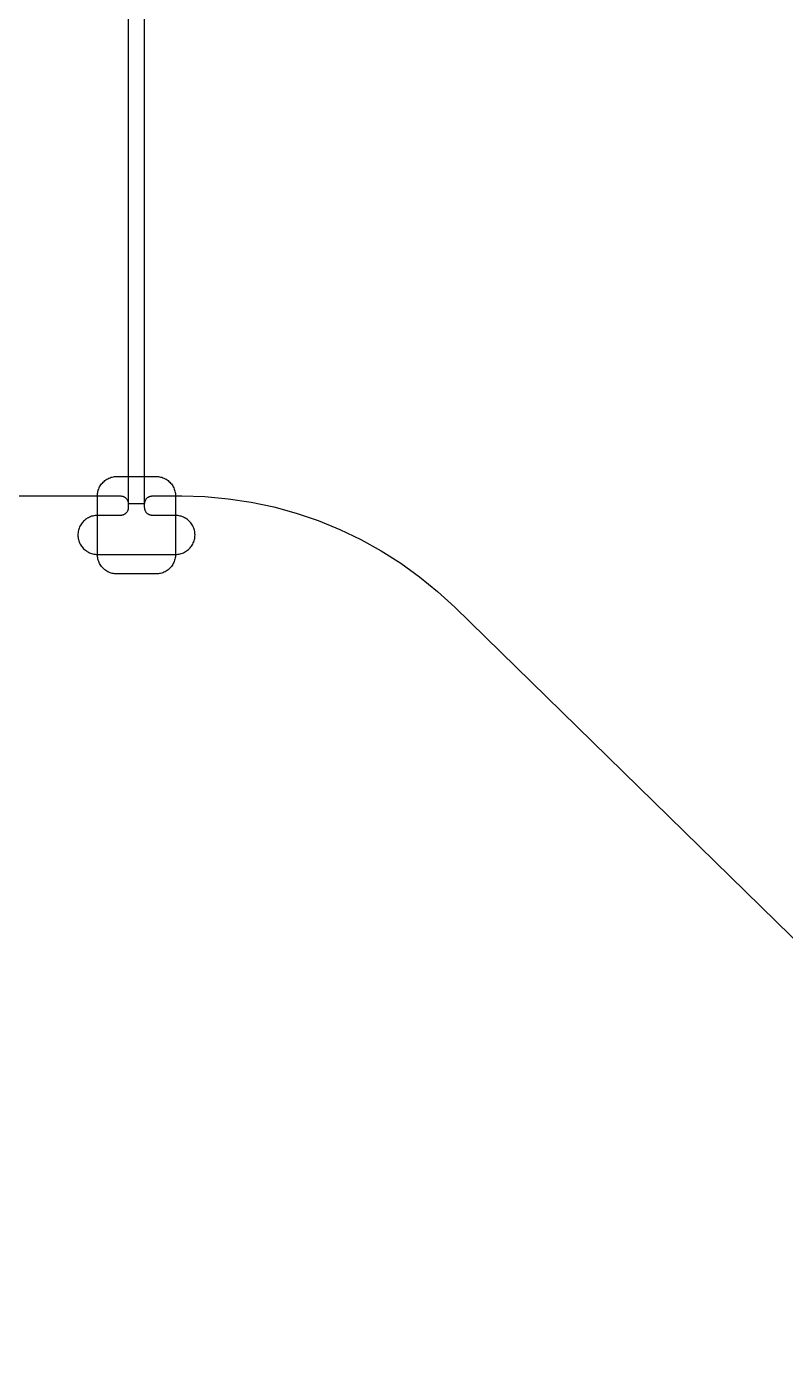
# Model space of a CAD drawing. Extents: x -550 to 354, y -1021 to 1021.
# Drawn here: x -221.2 to -124.1, y 12.9 to 185.1 of the extents above; entities that cross this region are included whole.
import ezdxf

# ---------------------------------------------------------------- set-up
doc = ezdxf.new("R2010")
doc.units = 13
doc.header["$MEASUREMENT"] = 0
doc.layers.add('L4D1800', color=1, linetype='Continuous')
doc.layers.add('L7D1800', color=6, linetype='Continuous')

msp = doc.modelspace()

# ---------------------------------------------------------------- linework, layer by layer
at = {"layer": 'L4D1800'}
for points in [[(-208.191, 124), (-208.191, 208.191), (-206.191, 208.191), (-206.191, 124)], [(-209.691, 115), (-209.842, 115.005), (-209.993, 115.018), (-210.142, 115.041), (-210.289, 115.073), (-210.435, 115.113), (-210.578, 115.162), (-210.717, 115.22), (-210.853, 115.286), (-210.985, 115.361), (-211.111, 115.443), (-211.233, 115.532), (-211.349, 115.629), (-211.459, 115.732), (-211.562, 115.842), (-211.659, 115.958), (-211.749, 116.08), (-211.831, 116.207), (-211.905, 116.338), (-211.971, 116.474), (-212.029, 116.613), (-212.078, 116.756), (-212.119, 116.902), (-212.15, 117.049), (-212.173, 117.199), (-212.187, 117.349), (-212.191, 117.5), (-212.191, 125), (-212.187, 125.151), (-212.173, 125.301), (-212.15, 125.451), (-212.119, 125.598), (-212.078, 125.744), (-212.029, 125.887), (-211.971, 126.026), (-211.905, 126.162), (-211.831, 126.293), (-211.749, 126.42), (-211.659, 126.542), (-211.562, 126.658), (-211.459, 126.768), (-211.349, 126.871), (-211.233, 126.968), (-211.111, 127.057), (-210.985, 127.139), (-210.853, 127.214), (-210.717, 127.28), (-210.578, 127.338), (-210.435, 127.387), (-210.289, 127.427), (-210.142, 127.459), (-209.993, 127.482), (-209.842, 127.495), (-209.691, 127.5), (-204.691, 127.5), (-204.54, 127.495), (-204.39, 127.482), (-204.241, 127.459), (-204.093, 127.427), (-203.947, 127.387), (-203.805, 127.338), (-203.665, 127.28), (-203.529, 127.214), (-203.398, 127.139), (-203.271, 127.057), (-203.149, 126.968), (-203.033, 126.871), (-202.923, 126.768), (-202.82, 126.658), (-202.723, 126.542), (-202.634, 126.42), (-202.552, 126.293), (-202.478, 126.162), (-202.411, 126.026), (-202.354, 125.887), (-202.304, 125.744), (-202.264, 125.598), (-202.232, 125.451), (-202.209, 125.301), (-202.196, 125.151), (-202.191, 125), (-202.191, 117.5), (-202.196, 117.349), (-202.209, 117.199), (-202.232, 117.049), (-202.264, 116.902), (-202.304, 116.756), (-202.354, 116.613), (-202.411, 116.474), (-202.478, 116.338), (-202.552, 116.207), (-202.634, 116.08), (-202.723, 115.958), (-202.82, 115.842), (-202.923, 115.732), (-203.033, 115.629), (-203.149, 115.532), (-203.271, 115.443), (-203.398, 115.361), (-203.529, 115.286), (-203.665, 115.22), (-203.805, 115.162), (-203.947, 115.113), (-204.093, 115.073), (-204.241, 115.041), (-204.39, 115.018), (-204.54, 115.005), (-204.691, 115)]]:
    msp.add_lwpolyline(points, close=True, dxfattribs=at)
at = {"layer": 'L7D1800'}
msp.add_lwpolyline([(-500, 125), (-209.241, 125), (-209.181, 124.998), (-209.121, 124.993), (-209.061, 124.984), (-209.002, 124.971), (-208.944, 124.955), (-208.887, 124.935), (-208.831, 124.912), (-208.776, 124.885), (-208.724, 124.856), (-208.673, 124.823), (-208.624, 124.787), (-208.578, 124.749), (-208.534, 124.707), (-208.493, 124.663), (-208.454, 124.617), (-208.418, 124.568), (-208.385, 124.517), (-208.356, 124.465), (-208.329, 124.41), (-208.306, 124.355), (-208.286, 124.298), (-208.27, 124.239), (-208.258, 124.18), (-208.248, 124.121), (-208.243, 124.06), (-208.241, 124), (-208.241, 123.5), (-208.243, 123.44), (-208.248, 123.379), (-208.258, 123.32), (-208.27, 123.261), (-208.286, 123.202), (-208.306, 123.145), (-208.329, 123.09), (-208.356, 123.035), (-208.385, 122.983), (-208.418, 122.932), (-208.454, 122.883), (-208.493, 122.837), (-208.534, 122.793), (-208.578, 122.751), (-208.624, 122.713), (-208.673, 122.677), (-208.724, 122.644), (-208.776, 122.615), (-208.831, 122.588), (-208.887, 122.565), (-208.944, 122.545), (-209.002, 122.529), (-209.061, 122.516), (-209.121, 122.507), (-209.181, 122.502), (-209.241, 122.5), (-212.191, 122.5), (-212.342, 122.495), (-212.493, 122.482), (-212.642, 122.459), (-212.789, 122.427), (-212.935, 122.387), (-213.078, 122.338), (-213.217, 122.28), (-213.353, 122.214), (-213.485, 122.139), (-213.611, 122.057), (-213.733, 121.968), (-213.849, 121.871), (-213.959, 121.768), (-214.062, 121.658), (-214.159, 121.542), (-214.249, 121.42), (-214.331, 121.293), (-214.405, 121.162), (-214.471, 121.026), (-214.529, 120.887), (-214.578, 120.744), (-214.619, 120.598), (-214.65, 120.451), (-214.673, 120.301), (-214.687, 120.151), (-214.691, 120), (-214.687, 119.849), (-214.673, 119.699), (-214.65, 119.549), (-214.619, 119.402), (-214.578, 119.256), (-214.529, 119.113), (-214.471, 118.974), (-214.405, 118.838), (-214.331, 118.707), (-214.249, 118.58), (-214.159, 118.458), (-214.062, 118.342), (-213.959, 118.232), (-213.849, 118.129), (-213.733, 118.032), (-213.611, 117.943), (-213.485, 117.861), (-213.353, 117.786), (-213.217, 117.72), (-213.078, 117.662), (-212.935, 117.613), (-212.789, 117.573), (-212.642, 117.541), (-212.493, 117.518), (-212.342, 117.505), (-212.191, 117.5), (-202.191, 117.5), (-202.04, 117.505), (-201.89, 117.518), (-201.741, 117.541), (-201.593, 117.573), (-201.447, 117.613), (-201.305, 117.662), (-201.165, 117.72), (-201.029, 117.786), (-200.898, 117.861), (-200.771, 117.943), (-200.649, 118.032), (-200.533, 118.129), (-200.423, 118.232), (-200.32, 118.342), (-200.223, 118.458), (-200.134, 118.58), (-200.052, 118.707), (-199.978, 118.838), (-199.911, 118.974), (-199.854, 119.113), (-199.804, 119.256), (-199.764, 119.402), (-199.732, 119.549), (-199.709, 119.699), (-199.696, 119.849), (-199.691, 120), (-199.696, 120.151), (-199.709, 120.301), (-199.732, 120.451), (-199.764, 120.598), (-199.804, 120.744), (-199.854, 120.887), (-199.911, 121.026), (-199.978, 121.162), (-200.052, 121.293), (-200.134, 121.42), (-200.223, 121.542), (-200.32, 121.658), (-200.423, 121.768), (-200.533, 121.871), (-200.649, 121.968), (-200.771, 122.057), (-200.898, 122.139), (-201.029, 122.214), (-201.165, 122.28), (-201.305, 122.338), (-201.447, 122.387), (-201.593, 122.427), (-201.741, 122.459), (-201.89, 122.482), (-202.04, 122.495), (-202.191, 122.5), (-205.141, 122.5), (-205.202, 122.502), (-205.262, 122.507), (-205.321, 122.516), (-205.381, 122.529), (-205.439, 122.545), (-205.496, 122.565), (-205.552, 122.588), (-205.606, 122.615), (-205.659, 122.644), (-205.709, 122.677), (-205.758, 122.713), (-205.804, 122.751), (-205.848, 122.793), (-205.89, 122.837), (-205.928, 122.883), (-205.964, 122.932), (-205.997, 122.983), (-206.027, 123.035), (-206.053, 123.09), (-206.076, 123.145), (-206.096, 123.202), (-206.112, 123.261), (-206.125, 123.32), (-206.134, 123.379), (-206.139, 123.44), (-206.141, 123.5), (-206.141, 124), (-206.139, 124.06), (-206.134, 124.121), (-206.125, 124.18), (-206.112, 124.239), (-206.096, 124.298), (-206.076, 124.355), (-206.053, 124.41), (-206.027, 124.465), (-205.997, 124.517), (-205.964, 124.568), (-205.928, 124.617), (-205.89, 124.663), (-205.848, 124.707), (-205.804, 124.749), (-205.758, 124.787), (-205.709, 124.823), (-205.659, 124.856), (-205.606, 124.885), (-205.552, 124.912), (-205.496, 124.935), (-205.439, 124.955), (-205.381, 124.971), (-205.321, 124.984), (-205.262, 124.993), (-205.202, 124.998), (-205.141, 125), (-201.396, 125), (-198.419, 124.911), (-195.452, 124.645), (-192.506, 124.203), (-189.591, 123.586), (-186.719, 122.797), (-183.898, 121.838), (-181.14, 120.713), (-178.454, 119.426), (-175.849, 117.98), (-173.335, 116.383), (-170.92, 114.638), (-168.613, 112.753), (-166.423, 110.733), (-66.505, 12.941)], dxfattribs=at)

doc.saveas('drawing.dxf')
